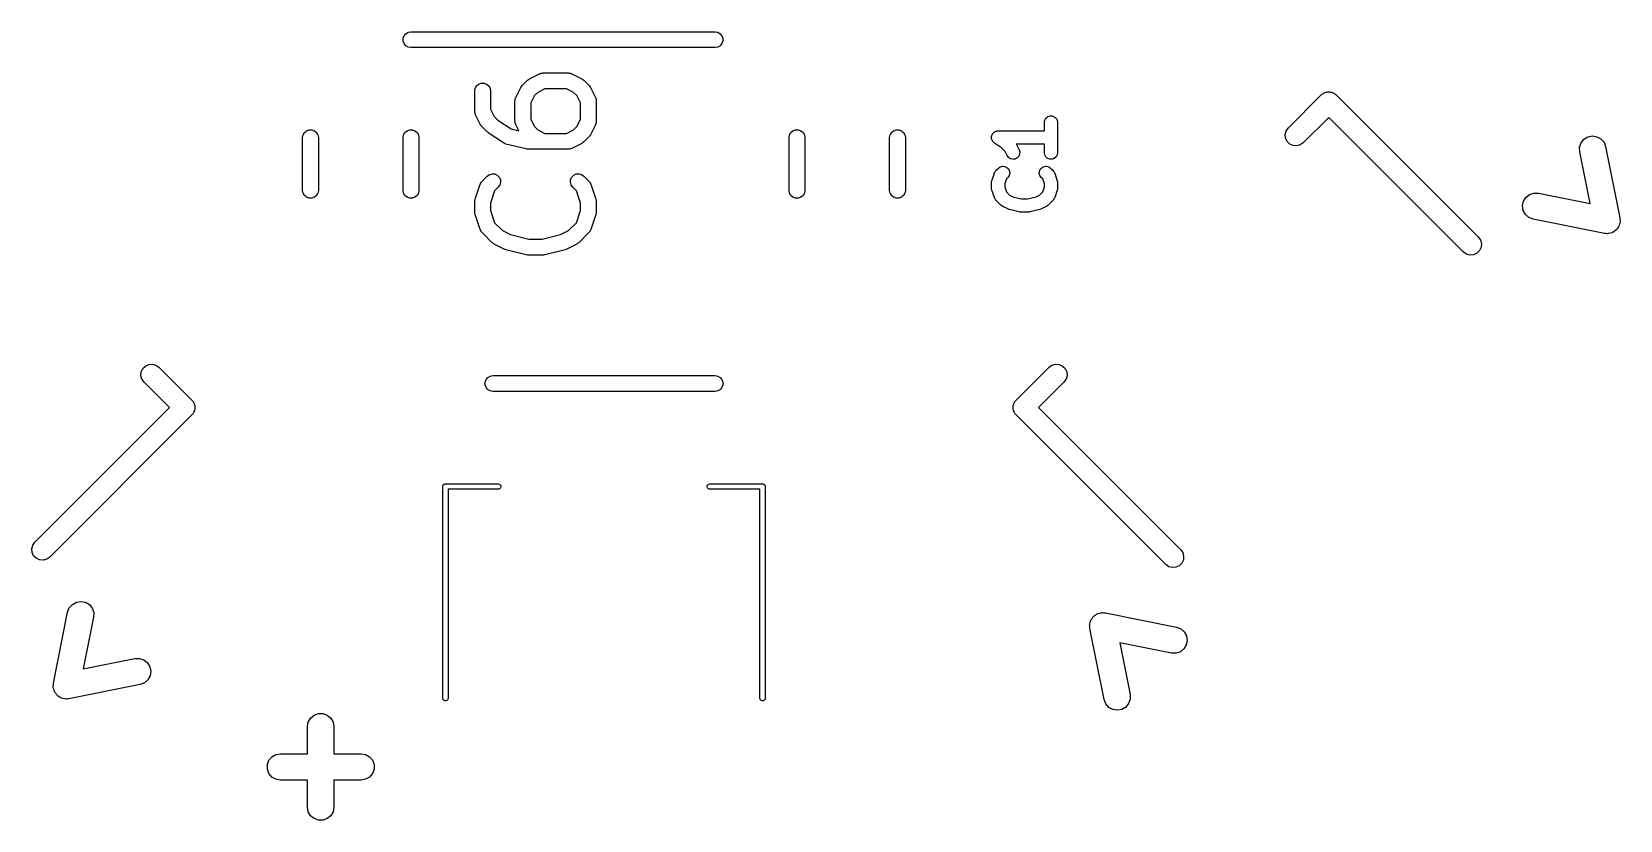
# Model space of a CAD drawing. Extents: x 78.8 to 132.8, y -113.1 to -87.3.
# Drawn here: x 94.59 to 109.61, y -110.75 to -103.3 of the extents above; entities that cross this region are included whole.
import ezdxf

# ---------------------------------------------------------------- set-up
doc = ezdxf.new("R2010")
doc.units = 0
doc.header["$MEASUREMENT"] = 0
doc.layers.add('BLACK', color=7, linetype='CONTINUOUS')

msp = doc.modelspace()

# ---------------------------------------------------------------- linework, layer by layer
at = {"layer": 'Black'}
for p, q in [((98.11, -103.337), (98.1268, -103.318)), ((98.1268, -103.318), (98.1493, -103.305)), ((98.1493, -103.305), (98.175, -103.3)), ((98.175, -103.3), (101.05, -103.3)), ((101.05, -103.3), (101.076, -103.305)), ((101.076, -103.305), (101.098, -103.318)), ((101.098, -103.318), (101.115, -103.337)), ((98.1011, -103.362), (98.11, -103.337)), ((98.1011, -103.388), (98.1011, -103.362)), ((98.11, -103.412), (98.1011, -103.388)), ((98.1268, -103.432), (98.11, -103.412)), ((98.1493, -103.445), (98.1268, -103.432)), ((98.175, -103.45), (98.1493, -103.445)), ((101.05, -103.45), (98.175, -103.45)), ((101.076, -103.445), (101.05, -103.45)), ((101.098, -103.432), (101.076, -103.445)), ((101.115, -103.412), (101.098, -103.432)), ((101.115, -103.337), (101.124, -103.362)), ((101.124, -103.388), (101.115, -103.412)), ((101.124, -103.362), (101.124, -103.388)), ((98.8149, -103.795), (98.8394, -103.786)), ((98.8394, -103.786), (98.8654, -103.786)), ((98.8654, -103.786), (98.8899, -103.795)), ((99.2279, -103.806), (99.2755, -103.759)), ((99.2755, -103.759), (99.2854, -103.752)), ((99.2854, -103.752), (99.295, -103.745)), ((99.295, -103.745), (99.3903, -103.697)), ((99.3903, -103.697), (99.3944, -103.696)), ((99.3944, -103.696), (99.3982, -103.694)), ((99.3982, -103.694), (99.4068, -103.692)), ((99.4068, -103.692), (99.4152, -103.69)), ((99.4152, -103.69), (99.4196, -103.69)), ((99.4196, -103.69), (99.4238, -103.689)), ((99.4238, -103.689), (99.6619, -103.689)), ((99.6619, -103.689), (99.6662, -103.69)), ((99.6662, -103.69), (99.6705, -103.69)), ((99.6705, -103.69), (99.6789, -103.692)), ((99.6789, -103.692), (99.6876, -103.694)), ((99.6876, -103.694), (99.6913, -103.696)), ((99.6913, -103.696), (99.6954, -103.697)), ((99.6954, -103.697), (99.7907, -103.745)), ((99.7907, -103.745), (99.8003, -103.752)), ((99.8003, -103.752), (99.8102, -103.759)), ((99.8102, -103.759), (99.8578, -103.806)), ((98.7774, -103.86), (98.7819, -103.834)), ((98.7774, -104.05), (98.7774, -103.86)), ((98.7819, -103.834), (98.7949, -103.811)), ((98.7949, -103.811), (98.8149, -103.795)), ((98.8899, -103.795), (98.9098, -103.811)), ((98.9098, -103.811), (98.9229, -103.834)), ((98.9229, -103.834), (98.9274, -103.86)), ((98.9274, -103.86), (98.9274, -104.032)), ((99.1613, -103.938), (99.1629, -103.929)), ((99.1629, -103.929), (99.165, -103.925)), ((99.165, -103.925), (99.1663, -103.921)), ((99.1663, -103.921), (99.2139, -103.826)), ((99.2139, -103.826), (99.221, -103.816)), ((99.221, -103.816), (99.2279, -103.806)), ((99.3426, -103.904), (99.3083, -103.972)), ((99.373, -103.874), (99.3426, -103.904)), ((99.4415, -103.839), (99.373, -103.874)), ((99.6442, -103.839), (99.4415, -103.839)), ((99.7127, -103.874), (99.6442, -103.839)), ((99.7431, -103.904), (99.7127, -103.874)), ((99.7774, -103.972), (99.7431, -103.904)), ((99.8578, -103.806), (99.8647, -103.816)), ((99.8647, -103.816), (99.8718, -103.826)), ((99.8718, -103.826), (99.9195, -103.921)), ((99.9195, -103.921), (99.9207, -103.925)), ((99.9207, -103.925), (99.9229, -103.929)), ((99.9229, -103.929), (99.9244, -103.938)), ((106.471, -104.208), (106.782, -103.897)), ((106.782, -103.897), (106.789, -103.892)), ((106.789, -103.892), (106.795, -103.886)), ((106.795, -103.886), (106.803, -103.882)), ((106.803, -103.882), (106.81, -103.877)), ((106.81, -103.877), (106.819, -103.875)), ((106.819, -103.875), (106.827, -103.871)), ((106.827, -103.871), (106.835, -103.87)), ((106.835, -103.87), (106.844, -103.868)), ((106.844, -103.868), (106.853, -103.869)), ((106.853, -103.869), (106.861, -103.868)), ((106.861, -103.868), (106.87, -103.87)), ((106.87, -103.87), (106.878, -103.871)), ((106.878, -103.871), (106.886, -103.875)), ((106.886, -103.875), (106.895, -103.877)), ((106.895, -103.877), (106.902, -103.882)), ((106.902, -103.882), (106.91, -103.886)), ((106.91, -103.886), (106.916, -103.892)), ((106.916, -103.892), (106.923, -103.897)), ((106.923, -103.897), (108.267, -105.24)), ((98.7781, -104.054), (98.7774, -104.05)), ((98.7779, -104.059), (98.7781, -104.054)), ((98.7804, -104.067), (98.7779, -104.059)), ((98.7819, -104.076), (98.7804, -104.067)), ((98.7841, -104.079), (98.7819, -104.076)), ((98.7853, -104.084), (98.7841, -104.079)), ((98.8329, -104.179), (98.7853, -104.084)), ((98.9274, -104.032), (98.9616, -104.101)), ((99.1583, -103.955), (99.1591, -103.951)), ((99.1583, -104.145), (99.1583, -103.955)), ((99.1588, -103.946), (99.1613, -103.938)), ((99.1591, -103.951), (99.1588, -103.946)), ((99.3083, -103.972), (99.3083, -104.128)), ((99.7774, -104.128), (99.7774, -103.972)), ((99.9244, -103.938), (99.9269, -103.946)), ((99.9269, -103.946), (99.9266, -103.951)), ((99.9266, -103.951), (99.9274, -103.955)), ((99.9274, -103.955), (99.9274, -104.145)), ((97.1675, -104.252), (97.1875, -104.235)), ((97.1875, -104.235), (97.212, -104.226)), ((97.212, -104.226), (97.238, -104.226)), ((97.238, -104.226), (97.2625, -104.235)), ((97.2625, -104.235), (97.2825, -104.252)), ((98.1175, -104.252), (98.1375, -104.235)), ((98.1375, -104.235), (98.162, -104.226)), ((98.162, -104.226), (98.188, -104.226)), ((98.188, -104.226), (98.2125, -104.235)), ((98.2125, -104.235), (98.2325, -104.252)), ((98.8401, -104.188), (98.8329, -104.179)), ((98.847, -104.198), (98.8401, -104.188)), ((98.8946, -104.246), (98.847, -104.198)), ((98.9616, -104.101), (98.9954, -104.135)), ((98.9954, -104.135), (99.1213, -104.218)), ((99.1213, -104.218), (99.1954, -104.237)), ((99.1591, -104.149), (99.1583, -104.145)), ((99.1588, -104.154), (99.1591, -104.149)), ((99.1613, -104.162), (99.1588, -104.154)), ((99.1629, -104.171), (99.1613, -104.162)), ((99.165, -104.175), (99.1629, -104.171)), ((99.1663, -104.179), (99.165, -104.175)), ((99.1954, -104.237), (99.1663, -104.179)), ((99.3083, -104.128), (99.3426, -104.196)), ((99.3426, -104.196), (99.373, -104.226)), ((99.373, -104.226), (99.4415, -104.261)), ((99.6442, -104.261), (99.7127, -104.226)), ((99.7127, -104.226), (99.7431, -104.196)), ((99.7431, -104.196), (99.7774, -104.128)), ((99.9195, -104.179), (99.8718, -104.274)), ((99.9207, -104.175), (99.9195, -104.179)), ((99.9229, -104.171), (99.9207, -104.175)), ((99.9244, -104.162), (99.9229, -104.171)), ((99.9269, -104.154), (99.9244, -104.162)), ((99.9274, -104.145), (99.9266, -104.149)), ((99.9266, -104.149), (99.9269, -104.154)), ((101.768, -104.252), (101.787, -104.235)), ((101.787, -104.235), (101.812, -104.226)), ((101.812, -104.226), (101.838, -104.226)), ((101.838, -104.226), (101.862, -104.235)), ((101.862, -104.235), (101.882, -104.252)), ((102.718, -104.252), (102.737, -104.235)), ((102.737, -104.235), (102.762, -104.226)), ((102.762, -104.226), (102.788, -104.226)), ((102.788, -104.226), (102.812, -104.235)), ((102.812, -104.235), (102.832, -104.252)), ((104.164, -104.157), (104.167, -104.136)), ((104.164, -104.237), (104.164, -104.157)), ((104.167, -104.136), (104.178, -104.117)), ((104.178, -104.117), (104.195, -104.103)), ((104.195, -104.103), (104.215, -104.096)), ((104.215, -104.096), (104.237, -104.096)), ((104.237, -104.096), (104.257, -104.103)), ((104.257, -104.103), (104.274, -104.117)), ((104.274, -104.117), (104.285, -104.136)), ((104.285, -104.136), (104.289, -104.157)), ((104.289, -104.157), (104.289, -104.443)), ((106.442, -104.27), (106.451, -104.236)), ((106.451, -104.236), (106.471, -104.208)), ((106.853, -104.109), (106.612, -104.349)), ((108.125, -105.382), (106.853, -104.109)), ((97.15, -104.3), (97.1545, -104.274)), ((97.15, -104.8), (97.15, -104.3)), ((97.1545, -104.274), (97.1675, -104.252)), ((97.2825, -104.252), (97.2955, -104.274)), ((97.2955, -104.274), (97.3, -104.3)), ((97.3, -104.3), (97.3, -104.8)), ((98.1, -104.3), (98.1045, -104.274)), ((98.1, -104.8), (98.1, -104.3)), ((98.1045, -104.274), (98.1175, -104.252)), ((98.2325, -104.252), (98.2455, -104.274)), ((98.2455, -104.274), (98.25, -104.3)), ((98.25, -104.3), (98.25, -104.8)), ((98.9007, -104.25), (98.8946, -104.246)), ((98.906, -104.255), (98.9007, -104.25)), ((99.0489, -104.35), (98.906, -104.255)), ((99.0606, -104.356), (99.0489, -104.35)), ((99.0723, -104.361), (99.0606, -104.356)), ((99.2628, -104.408), (99.0723, -104.361)), ((99.4415, -104.261), (99.6442, -104.261)), ((99.7907, -104.355), (99.6954, -104.403)), ((99.8003, -104.348), (99.7907, -104.355)), ((99.8102, -104.341), (99.8003, -104.348)), ((99.8578, -104.294), (99.8102, -104.341)), ((99.8647, -104.284), (99.8578, -104.294)), ((99.8718, -104.274), (99.8647, -104.284)), ((101.75, -104.3), (101.755, -104.274)), ((101.75, -104.8), (101.75, -104.3)), ((101.755, -104.274), (101.768, -104.252)), ((101.882, -104.252), (101.895, -104.274)), ((101.895, -104.274), (101.9, -104.3)), ((101.9, -104.3), (101.9, -104.8)), ((102.7, -104.3), (102.705, -104.274)), ((102.7, -104.8), (102.7, -104.3)), ((102.705, -104.274), (102.718, -104.252)), ((102.832, -104.252), (102.845, -104.274)), ((102.845, -104.274), (102.85, -104.3)), ((102.85, -104.3), (102.85, -104.8)), ((103.664, -104.296), (103.665, -104.293)), ((103.665, -104.303), (103.664, -104.296)), ((103.665, -104.289), (103.667, -104.282)), ((103.665, -104.293), (103.665, -104.289)), ((103.665, -104.311), (103.665, -104.303)), ((103.666, -104.314), (103.665, -104.311)), ((103.666, -104.318), (103.666, -104.314)), ((103.67, -104.324), (103.666, -104.318)), ((103.667, -104.282), (103.669, -104.275)), ((103.669, -104.275), (103.671, -104.272)), ((103.672, -104.331), (103.67, -104.324)), ((103.671, -104.272), (103.672, -104.269)), ((103.672, -104.269), (103.677, -104.263)), ((103.674, -104.334), (103.672, -104.331)), ((103.676, -104.337), (103.674, -104.334)), ((103.681, -104.342), (103.676, -104.337)), ((103.677, -104.263), (103.681, -104.257)), ((103.681, -104.257), (103.684, -104.255)), ((103.686, -104.348), (103.681, -104.342)), ((103.684, -104.255), (103.686, -104.252)), ((103.686, -104.252), (103.692, -104.248)), ((103.689, -104.35), (103.686, -104.348)), ((103.692, -104.352), (103.689, -104.35)), ((103.692, -104.248), (103.698, -104.244)), ((103.758, -104.396), (103.692, -104.352)), ((103.698, -104.244), (103.702, -104.243)), ((103.702, -104.243), (103.705, -104.241)), ((103.705, -104.241), (103.712, -104.24)), ((103.712, -104.24), (103.719, -104.238)), ((103.719, -104.238), (103.723, -104.238)), ((103.723, -104.238), (103.726, -104.237)), ((103.726, -104.237), (104.164, -104.237)), ((104.164, -104.362), (103.898, -104.362)), ((103.898, -104.362), (103.901, -104.367)), ((103.901, -104.367), (103.925, -104.415)), ((104.164, -104.443), (104.164, -104.362)), ((106.445, -104.305), (106.442, -104.27)), ((106.46, -104.336), (106.445, -104.305)), ((106.484, -104.361), (106.46, -104.336)), ((106.516, -104.375), (106.484, -104.361)), ((106.55, -104.378), (106.516, -104.375)), ((106.584, -104.369), (106.55, -104.378)), ((106.612, -104.349), (106.584, -104.369)), ((109.225, -104.391), (109.239, -104.35)), ((109.239, -104.35), (109.266, -104.316)), ((109.266, -104.316), (109.303, -104.294)), ((109.303, -104.294), (109.346, -104.285)), ((109.346, -104.285), (109.389, -104.292)), ((109.389, -104.292), (109.427, -104.313)), ((109.427, -104.313), (109.456, -104.345)), ((109.456, -104.345), (109.471, -104.386)), ((109.471, -104.386), (109.606, -105.059)), ((99.2719, -104.409), (99.2628, -104.408)), ((99.281, -104.411), (99.2719, -104.409)), ((99.6619, -104.411), (99.281, -104.411)), ((99.6662, -104.41), (99.6619, -104.411)), ((99.6705, -104.41), (99.6662, -104.41)), ((99.6789, -104.408), (99.6705, -104.41)), ((99.6876, -104.406), (99.6789, -104.408)), ((99.6913, -104.404), (99.6876, -104.406)), ((99.6954, -104.403), (99.6913, -104.404)), ((103.794, -104.432), (103.758, -104.396)), ((103.813, -104.471), (103.794, -104.432)), ((103.826, -104.488), (103.813, -104.471)), ((103.844, -104.5), (103.826, -104.488)), ((103.865, -104.505), (103.844, -104.5)), ((103.887, -104.503), (103.865, -104.505)), ((103.906, -104.493), (103.887, -104.503)), ((103.921, -104.477), (103.906, -104.493)), ((103.93, -104.457), (103.921, -104.477)), ((103.925, -104.415), (103.931, -104.436)), ((103.931, -104.436), (103.93, -104.457)), ((104.167, -104.464), (104.164, -104.443)), ((104.178, -104.483), (104.167, -104.464)), ((104.195, -104.497), (104.178, -104.483)), ((104.215, -104.504), (104.195, -104.497)), ((104.237, -104.504), (104.215, -104.504)), ((104.257, -104.497), (104.237, -104.504)), ((104.274, -104.483), (104.257, -104.497)), ((104.285, -104.464), (104.274, -104.483)), ((104.289, -104.443), (104.285, -104.464)), ((109.226, -104.435), (109.225, -104.391)), ((109.324, -104.924), (109.226, -104.435)), ((98.847, -104.711), (98.8946, -104.664)), ((98.8946, -104.664), (98.9159, -104.649)), ((98.9159, -104.649), (98.9411, -104.642)), ((98.9411, -104.642), (98.967, -104.644)), ((98.967, -104.644), (98.9906, -104.655)), ((98.9906, -104.655), (99.0091, -104.674)), ((99.0091, -104.674), (99.0201, -104.697)), ((99.6847, -104.697), (99.6957, -104.674)), ((99.6957, -104.674), (99.7141, -104.655)), ((99.7141, -104.655), (99.7377, -104.644)), ((99.7377, -104.644), (99.7637, -104.642)), ((99.7637, -104.642), (99.7888, -104.649)), ((99.7888, -104.649), (99.8102, -104.664)), ((99.8102, -104.664), (99.8578, -104.711)), ((103.667, -104.709), (103.691, -104.637)), ((103.691, -104.637), (103.692, -104.634)), ((103.692, -104.634), (103.693, -104.631)), ((103.693, -104.631), (103.698, -104.625)), ((103.698, -104.625), (103.701, -104.618)), ((103.701, -104.618), (103.704, -104.616)), ((103.704, -104.616), (103.706, -104.613)), ((103.706, -104.613), (103.73, -104.589)), ((103.73, -104.589), (103.747, -104.577)), ((103.747, -104.577), (103.768, -104.571)), ((103.768, -104.571), (103.79, -104.573)), ((103.79, -104.573), (103.81, -104.582)), ((103.818, -104.678), (103.805, -104.691)), ((103.81, -104.582), (103.825, -104.597)), ((103.83, -104.66), (103.818, -104.678)), ((103.825, -104.597), (103.834, -104.617)), ((103.836, -104.639), (103.83, -104.66)), ((103.834, -104.617), (103.836, -104.639)), ((104.116, -104.639), (104.118, -104.617)), ((104.122, -104.66), (104.116, -104.639)), ((104.118, -104.617), (104.127, -104.597)), ((104.134, -104.678), (104.122, -104.66)), ((104.127, -104.597), (104.143, -104.582)), ((104.148, -104.691), (104.134, -104.678)), ((104.143, -104.582), (104.162, -104.573)), ((104.162, -104.573), (104.184, -104.571)), ((104.184, -104.571), (104.205, -104.577)), ((104.205, -104.577), (104.223, -104.589)), ((104.223, -104.589), (104.247, -104.613)), ((104.247, -104.613), (104.249, -104.616)), ((104.249, -104.616), (104.251, -104.618)), ((104.251, -104.618), (104.255, -104.625)), ((104.255, -104.625), (104.259, -104.631)), ((104.259, -104.631), (104.26, -104.634)), ((104.26, -104.634), (104.262, -104.637)), ((104.262, -104.637), (104.285, -104.709)), ((97.1545, -104.826), (97.15, -104.8)), ((97.1675, -104.848), (97.1545, -104.826)), ((97.2955, -104.826), (97.2825, -104.848)), ((97.3, -104.8), (97.2955, -104.826)), ((98.1045, -104.826), (98.1, -104.8)), ((98.1175, -104.848), (98.1045, -104.826)), ((98.2455, -104.826), (98.2325, -104.848)), ((98.25, -104.8), (98.2455, -104.826)), ((98.7812, -104.883), (98.8288, -104.741)), ((98.8288, -104.741), (98.8309, -104.737)), ((98.8309, -104.737), (98.832, -104.733)), ((98.832, -104.733), (98.8371, -104.725)), ((98.8371, -104.725), (98.8413, -104.718)), ((98.8413, -104.718), (98.8445, -104.715)), ((98.8445, -104.715), (98.847, -104.711)), ((98.9656, -104.805), (98.9274, -104.919)), ((99.0007, -104.77), (98.9656, -104.805)), ((99.0156, -104.748), (99.0007, -104.77)), ((99.0223, -104.723), (99.0156, -104.748)), ((99.0201, -104.697), (99.0223, -104.723)), ((99.6824, -104.723), (99.6847, -104.697)), ((99.6892, -104.748), (99.6824, -104.723)), ((99.7041, -104.77), (99.6892, -104.748)), ((99.7392, -104.805), (99.7041, -104.77)), ((99.7774, -104.919), (99.7392, -104.805)), ((99.8578, -104.711), (99.8603, -104.715)), ((99.8603, -104.715), (99.8635, -104.718)), ((99.8635, -104.718), (99.8677, -104.725)), ((99.8677, -104.725), (99.8727, -104.733)), ((99.8727, -104.733), (99.8739, -104.737)), ((99.8739, -104.737), (99.8759, -104.741)), ((99.8759, -104.741), (99.9235, -104.883)), ((101.755, -104.826), (101.75, -104.8)), ((101.768, -104.848), (101.755, -104.826)), ((101.895, -104.826), (101.882, -104.848)), ((101.9, -104.8), (101.895, -104.826)), ((102.705, -104.826), (102.7, -104.8)), ((102.718, -104.848), (102.705, -104.826)), ((102.845, -104.826), (102.832, -104.848)), ((102.85, -104.8), (102.845, -104.826)), ((103.664, -104.729), (103.665, -104.719)), ((103.664, -104.776), (103.664, -104.729)), ((103.665, -104.786), (103.664, -104.776)), ((103.665, -104.719), (103.667, -104.709)), ((103.667, -104.796), (103.665, -104.786)), ((103.691, -104.867), (103.667, -104.796)), ((103.805, -104.691), (103.789, -104.739)), ((103.789, -104.739), (103.789, -104.766)), ((103.789, -104.766), (103.805, -104.814)), ((103.805, -104.814), (103.835, -104.844)), ((104.118, -104.844), (104.148, -104.814)), ((104.164, -104.739), (104.148, -104.691)), ((104.148, -104.814), (104.164, -104.766)), ((104.164, -104.766), (104.164, -104.739)), ((104.285, -104.796), (104.262, -104.867)), ((104.285, -104.709), (104.287, -104.719)), ((104.287, -104.786), (104.285, -104.796)), ((104.287, -104.719), (104.289, -104.729)), ((104.289, -104.776), (104.287, -104.786)), ((104.289, -104.729), (104.289, -104.776)), ((108.75, -104.839), (108.791, -104.825)), ((108.791, -104.825), (108.835, -104.826)), ((108.835, -104.826), (109.324, -104.924)), ((97.1875, -104.865), (97.1675, -104.848)), ((97.212, -104.874), (97.1875, -104.865)), ((97.238, -104.874), (97.212, -104.874)), ((97.2625, -104.865), (97.238, -104.874)), ((97.2825, -104.848), (97.2625, -104.865)), ((98.1375, -104.865), (98.1175, -104.848)), ((98.162, -104.874), (98.1375, -104.865)), ((98.188, -104.874), (98.162, -104.874)), ((98.2125, -104.865), (98.188, -104.874)), ((98.2325, -104.848), (98.2125, -104.865)), ((98.7774, -104.907), (98.7795, -104.895)), ((98.7774, -105.002), (98.7774, -104.907)), ((98.7795, -104.895), (98.7812, -104.883)), ((98.9274, -104.919), (98.9274, -104.99)), ((99.7774, -104.99), (99.7774, -104.919)), ((99.9235, -104.883), (99.9253, -104.895)), ((99.9253, -104.895), (99.9274, -104.907)), ((99.9274, -104.907), (99.9274, -105.002)), ((101.787, -104.865), (101.768, -104.848)), ((101.812, -104.874), (101.787, -104.865)), ((101.838, -104.874), (101.812, -104.874)), ((101.862, -104.865), (101.838, -104.874)), ((101.882, -104.848), (101.862, -104.865)), ((102.737, -104.865), (102.718, -104.848)), ((102.762, -104.874), (102.737, -104.865)), ((102.788, -104.874), (102.762, -104.874)), ((102.812, -104.865), (102.788, -104.874)), ((102.832, -104.848), (102.812, -104.865)), ((103.692, -104.871), (103.691, -104.867)), ((103.693, -104.874), (103.692, -104.871)), ((103.698, -104.88), (103.693, -104.874)), ((103.701, -104.886), (103.698, -104.88)), ((103.704, -104.889), (103.701, -104.886)), ((103.706, -104.892), (103.704, -104.889)), ((103.753, -104.939), (103.706, -104.892)), ((103.762, -104.945), (103.753, -104.939)), ((103.77, -104.951), (103.762, -104.945)), ((103.817, -104.975), (103.77, -104.951)), ((103.824, -104.977), (103.817, -104.975)), ((103.83, -104.98), (103.824, -104.977)), ((103.925, -105.003), (103.83, -104.98)), ((103.835, -104.844), (103.867, -104.86)), ((103.867, -104.86), (103.948, -104.88)), ((103.948, -104.88), (104.004, -104.88)), ((104.004, -104.88), (104.085, -104.86)), ((104.122, -104.98), (104.027, -105.003)), ((104.085, -104.86), (104.118, -104.844)), ((104.129, -104.977), (104.122, -104.98)), ((104.135, -104.975), (104.129, -104.977)), ((104.183, -104.951), (104.135, -104.975)), ((104.191, -104.945), (104.183, -104.951)), ((104.199, -104.939), (104.191, -104.945)), ((104.247, -104.892), (104.199, -104.939)), ((104.249, -104.889), (104.247, -104.892)), ((104.251, -104.886), (104.249, -104.889)), ((104.255, -104.88), (104.251, -104.886)), ((104.259, -104.874), (104.255, -104.88)), ((104.26, -104.871), (104.259, -104.874)), ((104.262, -104.867), (104.26, -104.871)), ((108.685, -104.946), (108.694, -104.903)), ((108.692, -104.989), (108.685, -104.946)), ((108.694, -104.903), (108.716, -104.866)), ((108.716, -104.866), (108.75, -104.839)), ((98.7795, -105.014), (98.7774, -105.002)), ((98.7812, -105.026), (98.7795, -105.014)), ((98.8288, -105.169), (98.7812, -105.026)), ((98.9274, -104.99), (98.9656, -105.105)), ((98.9656, -105.105), (99.0397, -105.179)), ((99.6651, -105.179), (99.7392, -105.105)), ((99.7392, -105.105), (99.7774, -104.99)), ((99.9235, -105.026), (99.8759, -105.169)), ((99.9253, -105.014), (99.9235, -105.026)), ((99.9274, -105.002), (99.9253, -105.014)), ((103.933, -105.004), (103.925, -105.003)), ((103.94, -105.005), (103.933, -105.004)), ((104.012, -105.005), (103.94, -105.005)), ((104.019, -105.004), (104.012, -105.005)), ((104.027, -105.003), (104.019, -105.004)), ((108.713, -105.027), (108.692, -104.989)), ((108.745, -105.056), (108.713, -105.027)), ((108.786, -105.071), (108.745, -105.056)), ((109.459, -105.206), (108.786, -105.071)), ((109.596, -105.136), (109.593, -105.144)), ((109.6, -105.129), (109.596, -105.136)), ((109.603, -105.116), (109.6, -105.129)), ((109.607, -105.102), (109.603, -105.116)), ((109.606, -105.059), (109.606, -105.073)), ((109.606, -105.073), (109.609, -105.086)), ((109.609, -105.086), (109.607, -105.094)), ((109.607, -105.094), (109.607, -105.102)), ((98.8309, -105.173), (98.8288, -105.169)), ((98.832, -105.177), (98.8309, -105.173)), ((98.8371, -105.184), (98.832, -105.177)), ((98.8413, -105.192), (98.8371, -105.184)), ((98.8445, -105.195), (98.8413, -105.192)), ((98.847, -105.198), (98.8445, -105.195)), ((98.9422, -105.294), (98.847, -105.198)), ((99.0397, -105.179), (99.1167, -105.217)), ((99.1167, -105.217), (99.2902, -105.261)), ((99.2902, -105.261), (99.4146, -105.261)), ((99.4146, -105.261), (99.5881, -105.217)), ((99.5881, -105.217), (99.6651, -105.179)), ((99.8578, -105.198), (99.7626, -105.294)), ((99.8603, -105.195), (99.8578, -105.198)), ((99.8635, -105.192), (99.8603, -105.195)), ((99.8677, -105.184), (99.8635, -105.192)), ((99.8727, -105.177), (99.8677, -105.184)), ((99.8739, -105.173), (99.8727, -105.177)), ((99.8759, -105.169), (99.8739, -105.173)), ((108.267, -105.24), (108.287, -105.269)), ((108.287, -105.269), (108.296, -105.302)), ((109.473, -105.206), (109.459, -105.206)), ((109.486, -105.209), (109.473, -105.206)), ((109.494, -105.207), (109.486, -105.209)), ((109.502, -105.207), (109.494, -105.207)), ((109.516, -105.203), (109.502, -105.207)), ((109.529, -105.2), (109.516, -105.203)), ((109.536, -105.196), (109.529, -105.2)), ((109.544, -105.193), (109.536, -105.196)), ((109.554, -105.185), (109.544, -105.193)), ((109.566, -105.177), (109.554, -105.185)), ((109.571, -105.171), (109.566, -105.177)), ((109.577, -105.166), (109.571, -105.171)), ((109.585, -105.154), (109.577, -105.166)), ((109.593, -105.144), (109.585, -105.154)), ((98.952, -105.3), (98.9422, -105.294)), ((98.9617, -105.308), (98.952, -105.3)), ((99.0569, -105.355), (98.9617, -105.308)), ((99.0648, -105.358), (99.0569, -105.355)), ((99.0723, -105.361), (99.0648, -105.358)), ((99.2628, -105.408), (99.0723, -105.361)), ((99.2719, -105.409), (99.2628, -105.408)), ((99.281, -105.411), (99.2719, -105.409)), ((99.4238, -105.411), (99.281, -105.411)), ((99.4328, -105.409), (99.4238, -105.411)), ((99.442, -105.408), (99.4328, -105.409)), ((99.6325, -105.361), (99.442, -105.408)), ((99.64, -105.358), (99.6325, -105.361)), ((99.6478, -105.355), (99.64, -105.358)), ((99.7431, -105.308), (99.6478, -105.355)), ((99.7527, -105.3), (99.7431, -105.308)), ((99.7626, -105.294), (99.7527, -105.3)), ((108.154, -105.402), (108.125, -105.382)), ((108.187, -105.411), (108.154, -105.402)), ((108.222, -105.408), (108.187, -105.411)), ((108.253, -105.393), (108.222, -105.408)), ((108.278, -105.368), (108.253, -105.393)), ((108.293, -105.337), (108.278, -105.368)), ((108.296, -105.302), (108.293, -105.337)), ((95.6247, -106.516), (95.6394, -106.484)), ((95.6394, -106.484), (95.664, -106.46)), ((95.664, -106.46), (95.6954, -106.445)), ((95.6954, -106.445), (95.73, -106.442)), ((95.73, -106.442), (95.7636, -106.451)), ((95.7636, -106.451), (95.792, -106.471)), ((95.792, -106.471), (96.1032, -106.782)), ((103.897, -106.782), (104.208, -106.471)), ((104.208, -106.471), (104.236, -106.451)), ((104.236, -106.451), (104.27, -106.442)), ((104.27, -106.442), (104.305, -106.445)), ((104.305, -106.445), (104.336, -106.46)), ((104.336, -106.46), (104.361, -106.484)), ((104.361, -106.484), (104.375, -106.516)), ((95.6217, -106.55), (95.6247, -106.516)), ((95.6307, -106.584), (95.6217, -106.55)), ((95.6506, -106.612), (95.6307, -106.584)), ((95.891, -106.853), (95.6506, -106.612)), ((98.8761, -106.612), (98.885, -106.587)), ((98.8761, -106.638), (98.8761, -106.612)), ((98.885, -106.662), (98.8761, -106.638)), ((98.885, -106.587), (98.9018, -106.568)), ((98.9018, -106.568), (98.9243, -106.555)), ((98.9243, -106.555), (98.95, -106.55)), ((98.95, -106.55), (101.05, -106.55)), ((101.05, -106.55), (101.076, -106.555)), ((101.076, -106.555), (101.098, -106.568)), ((101.098, -106.568), (101.115, -106.587)), ((101.115, -106.587), (101.124, -106.612)), ((101.124, -106.638), (101.115, -106.662)), ((101.124, -106.612), (101.124, -106.638)), ((104.349, -106.612), (104.109, -106.853)), ((104.369, -106.584), (104.349, -106.612)), ((104.378, -106.55), (104.369, -106.584)), ((104.375, -106.516), (104.378, -106.55)), ((96.1032, -106.782), (96.1082, -106.789)), ((96.1082, -106.789), (96.1144, -106.795)), ((98.9018, -106.682), (98.885, -106.662)), ((98.9243, -106.695), (98.9018, -106.682)), ((98.95, -106.7), (98.9243, -106.695)), ((101.05, -106.7), (98.95, -106.7)), ((101.076, -106.695), (101.05, -106.7)), ((101.098, -106.682), (101.076, -106.695)), ((101.115, -106.662), (101.098, -106.682)), ((103.886, -106.795), (103.892, -106.789)), ((103.892, -106.789), (103.897, -106.782)), ((94.6182, -108.125), (95.891, -106.853)), ((96.1032, -106.923), (94.7597, -108.267)), ((96.1082, -106.916), (96.1032, -106.923)), ((96.1144, -106.91), (96.1082, -106.916)), ((96.1144, -106.795), (96.1181, -106.803)), ((96.1181, -106.902), (96.1144, -106.91)), ((96.1181, -106.803), (96.1231, -106.81)), ((96.1231, -106.895), (96.1181, -106.902)), ((96.1231, -106.81), (96.1253, -106.819)), ((96.1253, -106.886), (96.1231, -106.895)), ((96.1253, -106.819), (96.129, -106.827)), ((96.129, -106.878), (96.1253, -106.886)), ((96.129, -106.827), (96.1298, -106.835)), ((96.1298, -106.87), (96.129, -106.878)), ((96.1298, -106.835), (96.1321, -106.844)), ((96.1321, -106.861), (96.1298, -106.87)), ((96.1321, -106.844), (96.1313, -106.853)), ((96.1313, -106.853), (96.1321, -106.861)), ((103.868, -106.844), (103.87, -106.835)), ((103.869, -106.853), (103.868, -106.844)), ((103.868, -106.861), (103.869, -106.853)), ((103.87, -106.87), (103.868, -106.861)), ((103.87, -106.835), (103.871, -106.827)), ((103.871, -106.878), (103.87, -106.87)), ((103.871, -106.827), (103.875, -106.819)), ((103.875, -106.886), (103.871, -106.878)), ((103.875, -106.819), (103.877, -106.81)), ((103.877, -106.895), (103.875, -106.886)), ((103.877, -106.81), (103.882, -106.803)), ((103.882, -106.902), (103.877, -106.895)), ((103.882, -106.803), (103.886, -106.795)), ((103.886, -106.91), (103.882, -106.902)), ((103.892, -106.916), (103.886, -106.91)), ((103.897, -106.923), (103.892, -106.916)), ((105.311, -108.337), (103.897, -106.923)), ((104.109, -106.853), (105.452, -108.196)), ((98.475, -107.6), (98.4754, -107.598)), ((98.475, -109.6), (98.475, -107.6)), ((98.4754, -107.596), (98.4761, -107.594)), ((98.4754, -107.598), (98.4754, -107.596)), ((98.4761, -107.594), (98.4765, -107.591)), ((98.4765, -107.591), (98.4776, -107.59)), ((98.4776, -107.59), (98.4783, -107.587)), ((98.4783, -107.587), (98.4798, -107.586)), ((98.4798, -107.586), (98.4808, -107.584)), ((98.4808, -107.584), (98.4825, -107.583)), ((98.4825, -107.583), (98.4839, -107.581)), ((98.4839, -107.581), (98.4858, -107.58)), ((98.4858, -107.58), (98.4875, -107.578)), ((98.4875, -107.578), (98.4896, -107.578)), ((98.4896, -107.578), (98.4914, -107.577)), ((98.4914, -107.577), (98.4936, -107.576)), ((98.4936, -107.576), (98.4957, -107.575)), ((98.4957, -107.575), (98.4978, -107.575)), ((98.4978, -107.575), (98.5, -107.575)), ((98.5, -107.575), (99, -107.575)), ((99, -107.625), (98.525, -107.625)), ((98.525, -107.625), (98.525, -109.6)), ((99, -107.575), (99.0086, -107.577)), ((99.0086, -107.623), (99, -107.625)), ((99.0086, -107.577), (99.0161, -107.581)), ((99.0161, -107.619), (99.0086, -107.623)), ((99.0161, -107.581), (99.0217, -107.587)), ((99.0217, -107.612), (99.0161, -107.619)), ((99.0217, -107.587), (99.0246, -107.596)), ((99.0246, -107.604), (99.0217, -107.612)), ((99.0246, -107.596), (99.0246, -107.604)), ((100.975, -107.596), (100.978, -107.587)), ((100.975, -107.604), (100.975, -107.596)), ((100.978, -107.612), (100.975, -107.604)), ((100.978, -107.587), (100.984, -107.581)), ((100.984, -107.619), (100.978, -107.612)), ((100.984, -107.581), (100.991, -107.577)), ((100.991, -107.623), (100.984, -107.619)), ((100.991, -107.577), (101, -107.575)), ((101, -107.625), (100.991, -107.623)), ((101, -107.575), (101.5, -107.575)), ((101.475, -107.625), (101, -107.625)), ((101.475, -109.5), (101.475, -107.625)), ((101.5, -107.575), (101.502, -107.575)), ((101.502, -107.575), (101.504, -107.575)), ((101.504, -107.575), (101.506, -107.576)), ((101.506, -107.576), (101.509, -107.577)), ((101.509, -107.577), (101.51, -107.578)), ((101.51, -107.578), (101.512, -107.578)), ((101.512, -107.578), (101.514, -107.58)), ((101.514, -107.58), (101.516, -107.581)), ((101.516, -107.581), (101.517, -107.583)), ((101.517, -107.583), (101.519, -107.584)), ((101.519, -107.584), (101.52, -107.586)), ((101.52, -107.586), (101.522, -107.587)), ((101.522, -107.587), (101.522, -107.59)), ((101.522, -107.59), (101.523, -107.591)), ((101.523, -107.591), (101.524, -107.594)), ((101.524, -107.594), (101.525, -107.596)), ((101.525, -107.596), (101.525, -107.598)), ((101.525, -107.598), (101.525, -107.6)), ((101.525, -107.6), (101.525, -109.5)), ((94.5983, -108.154), (94.6182, -108.125)), ((94.5893, -108.187), (94.5983, -108.154)), ((94.5924, -108.222), (94.5893, -108.187)), ((94.607, -108.253), (94.5924, -108.222)), ((94.6316, -108.278), (94.607, -108.253)), ((94.6631, -108.293), (94.6316, -108.278)), ((94.7312, -108.287), (94.6977, -108.296)), ((94.7597, -108.267), (94.7312, -108.287)), ((105.452, -108.196), (105.472, -108.224)), ((105.472, -108.224), (105.481, -108.258)), ((105.481, -108.258), (105.478, -108.293)), ((94.6977, -108.296), (94.6631, -108.293)), ((105.34, -108.357), (105.311, -108.337)), ((105.373, -108.366), (105.34, -108.357)), ((105.408, -108.363), (105.373, -108.366)), ((105.439, -108.349), (105.408, -108.363)), ((105.464, -108.324), (105.439, -108.349)), ((105.478, -108.293), (105.464, -108.324)), ((94.9443, -108.745), (94.973, -108.713)), ((94.973, -108.713), (95.011, -108.692)), ((95.011, -108.692), (95.054, -108.685)), ((95.054, -108.685), (95.0965, -108.694)), ((95.0965, -108.694), (95.1336, -108.716)), ((95.1336, -108.716), (95.1608, -108.75)), ((94.7938, -109.459), (94.9285, -108.786)), ((94.9285, -108.786), (94.9443, -108.745)), ((95.1737, -108.835), (95.0758, -109.324)), ((95.1608, -108.75), (95.1747, -108.791)), ((95.1747, -108.791), (95.1737, -108.835)), ((104.593, -108.898), (104.597, -108.884)), ((104.597, -108.884), (104.6, -108.871)), ((104.6, -108.871), (104.604, -108.864)), ((104.604, -108.864), (104.607, -108.856)), ((104.607, -108.856), (104.615, -108.846)), ((104.615, -108.846), (104.623, -108.834)), ((104.623, -108.834), (104.629, -108.829)), ((104.629, -108.829), (104.634, -108.823)), ((104.634, -108.823), (104.646, -108.815)), ((104.646, -108.815), (104.656, -108.807)), ((104.656, -108.807), (104.664, -108.804)), ((104.664, -108.804), (104.671, -108.8)), ((104.671, -108.8), (104.684, -108.797)), ((104.684, -108.797), (104.698, -108.793)), ((104.698, -108.793), (104.706, -108.793)), ((104.706, -108.793), (104.714, -108.791)), ((104.714, -108.791), (104.727, -108.794)), ((104.727, -108.794), (104.741, -108.794)), ((104.741, -108.794), (105.414, -108.929)), ((104.591, -108.914), (104.593, -108.906)), ((104.594, -108.927), (104.591, -108.914)), ((104.593, -108.906), (104.593, -108.898)), ((104.594, -108.941), (104.594, -108.927)), ((104.729, -109.614), (104.594, -108.941)), ((105.414, -108.929), (105.455, -108.944)), ((105.455, -108.944), (105.487, -108.973)), ((105.487, -108.973), (105.508, -109.011)), ((105.508, -109.011), (105.515, -109.054)), ((105.365, -109.174), (104.876, -109.076)), ((104.876, -109.076), (104.974, -109.565)), ((105.409, -109.175), (105.365, -109.174)), ((105.45, -109.161), (105.409, -109.175)), ((105.484, -109.134), (105.45, -109.161)), ((105.506, -109.097), (105.484, -109.134)), ((105.515, -109.054), (105.506, -109.097)), ((95.0758, -109.324), (95.5653, -109.226)), ((95.5653, -109.226), (95.6087, -109.225)), ((95.6087, -109.225), (95.6499, -109.239)), ((95.6499, -109.239), (95.6837, -109.266)), ((95.6837, -109.266), (95.7063, -109.303)), ((95.7063, -109.303), (95.7148, -109.346)), ((94.7914, -109.486), (94.7935, -109.473)), ((94.793, -109.494), (94.7914, -109.486)), ((94.7935, -109.473), (94.7938, -109.459)), ((95.6144, -109.471), (94.9409, -109.606)), ((95.6548, -109.456), (95.6144, -109.471)), ((95.6874, -109.427), (95.6548, -109.456)), ((95.7083, -109.389), (95.6874, -109.427)), ((95.7148, -109.346), (95.7083, -109.389)), ((94.7928, -109.502), (94.793, -109.494)), ((94.7973, -109.516), (94.7928, -109.502)), ((94.8, -109.529), (94.7973, -109.516)), ((94.8042, -109.536), (94.8, -109.529)), ((94.8068, -109.544), (94.8042, -109.536)), ((94.8154, -109.554), (94.8068, -109.544)), ((94.8225, -109.566), (94.8154, -109.554)), ((94.8288, -109.571), (94.8225, -109.566)), ((94.8339, -109.577), (94.8288, -109.571)), ((94.8457, -109.585), (94.8339, -109.577)), ((94.8564, -109.593), (94.8457, -109.585)), ((94.8641, -109.596), (94.8564, -109.593)), ((94.871, -109.6), (94.8641, -109.596)), ((94.8845, -109.603), (94.871, -109.6)), ((94.8975, -109.607), (94.8845, -109.603)), ((94.9056, -109.607), (94.8975, -109.607)), ((94.9136, -109.609), (94.9056, -109.607)), ((94.9272, -109.606), (94.9136, -109.609)), ((94.9409, -109.606), (94.9272, -109.606)), ((98.4765, -109.609), (98.475, -109.6)), ((98.4808, -109.616), (98.4765, -109.609)), ((98.4875, -109.622), (98.4808, -109.616)), ((98.4957, -109.625), (98.4875, -109.622)), ((98.5043, -109.625), (98.4957, -109.625)), ((98.5125, -109.622), (98.5043, -109.625)), ((98.5192, -109.616), (98.5125, -109.622)), ((98.5235, -109.609), (98.5192, -109.616)), ((98.525, -109.6), (98.5235, -109.609)), ((101.475, -109.6), (101.475, -109.5)), ((101.477, -109.609), (101.475, -109.6)), ((101.481, -109.616), (101.477, -109.609)), ((101.487, -109.622), (101.481, -109.616)), ((101.496, -109.625), (101.487, -109.622)), ((101.504, -109.625), (101.496, -109.625)), ((101.512, -109.622), (101.504, -109.625)), ((101.519, -109.616), (101.512, -109.622)), ((101.523, -109.609), (101.519, -109.616)), ((101.525, -109.6), (101.523, -109.609)), ((101.525, -109.5), (101.525, -109.6)), ((104.744, -109.655), (104.729, -109.614)), ((104.975, -109.609), (104.961, -109.65)), ((104.974, -109.565), (104.975, -109.609)), ((97.204, -109.826), (97.2257, -109.789)), ((97.2257, -109.789), (97.2589, -109.761)), ((97.2589, -109.761), (97.2997, -109.746)), ((97.2997, -109.746), (97.3431, -109.746)), ((97.3431, -109.746), (97.3839, -109.761)), ((97.3839, -109.761), (97.4172, -109.789)), ((97.4172, -109.789), (97.4389, -109.826)), ((104.773, -109.687), (104.744, -109.655)), ((104.811, -109.708), (104.773, -109.687)), ((104.854, -109.715), (104.811, -109.708)), ((104.897, -109.706), (104.854, -109.715)), ((104.934, -109.684), (104.897, -109.706)), ((104.961, -109.65), (104.934, -109.684)), ((97.1964, -109.869), (97.204, -109.826)), ((97.1964, -110.125), (97.1964, -109.869)), ((97.4389, -109.826), (97.4464, -109.869)), ((97.4464, -109.869), (97.4464, -110.125)), ((96.8174, -110.228), (96.8322, -110.187)), ((96.8174, -110.272), (96.8174, -110.228)), ((96.8322, -110.187), (96.8601, -110.154)), ((96.8601, -110.154), (96.8977, -110.133)), ((96.8977, -110.133), (96.9405, -110.125)), ((96.9405, -110.125), (97.1964, -110.125)), ((97.4464, -110.125), (97.7024, -110.125)), ((97.7024, -110.125), (97.7451, -110.133)), ((97.7451, -110.133), (97.7827, -110.154)), ((97.7827, -110.154), (97.8106, -110.187)), ((97.8106, -110.187), (97.8255, -110.228)), ((97.8255, -110.228), (97.8255, -110.272)), ((96.8322, -110.312), (96.8174, -110.272)), ((96.8601, -110.346), (96.8322, -110.312)), ((96.8977, -110.367), (96.8601, -110.346)), ((96.9405, -110.375), (96.8977, -110.367)), ((97.1964, -110.375), (96.9405, -110.375)), ((97.1964, -110.631), (97.1964, -110.375)), ((97.7024, -110.375), (97.4464, -110.375)), ((97.4464, -110.375), (97.4464, -110.631)), ((97.7451, -110.367), (97.7024, -110.375)), ((97.7827, -110.346), (97.7451, -110.367)), ((97.8106, -110.312), (97.7827, -110.346)), ((97.8255, -110.272), (97.8106, -110.312)), ((97.204, -110.674), (97.1964, -110.631)), ((97.2257, -110.711), (97.204, -110.674)), ((97.4389, -110.674), (97.4172, -110.711)), ((97.4464, -110.631), (97.4389, -110.674)), ((97.2589, -110.739), (97.2257, -110.711)), ((97.2997, -110.754), (97.2589, -110.739)), ((97.3431, -110.754), (97.2997, -110.754)), ((97.3839, -110.739), (97.3431, -110.754)), ((97.4172, -110.711), (97.3839, -110.739))]:
    msp.add_line(p, q, dxfattribs=at)

doc.saveas('drawing.dxf')
